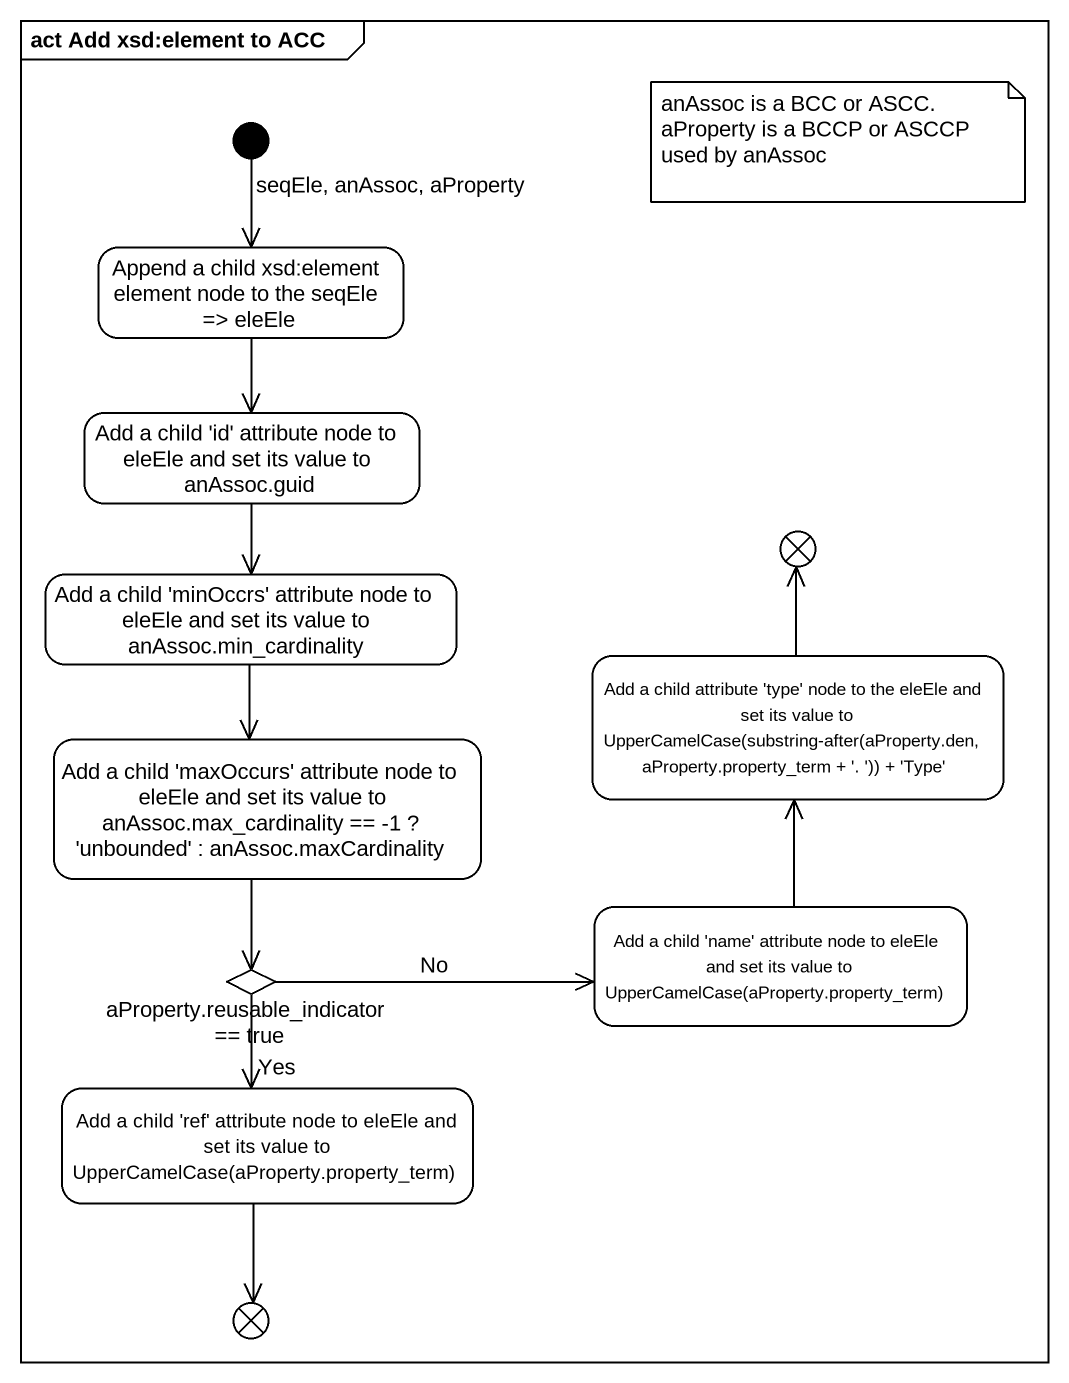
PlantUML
@startuml
mainframe act Add xsd:element to ACC
hide empty description
state "Append a child xsd:element element node to the seqEle => eleEle" as Append_a_child_xsd_element
state "Add a child 'id' attribute node to eleEle and set its value to anAssoc.guid" as Add_a_child_id_attribute
state flowfinal1 <<end>>
state "Add a child 'minOccrs' attribute node to eleEle and set its value to anAssoc.min_cardinality" as Add_a_child_minOccrs
state "Add a child attribute 'type' node to the eleEle and set its value to UpperCamelCase(substring-after(aProperty.den, aProperty.property_term + '. ')) + 'Type'" as Add_a_child_attribute_type
state "Add a child 'maxOccurs' attribute node to eleEle and set its value to anAssoc.max_cardinality == -1 ? 'unbounded' : anAssoc.maxCardinality" as Add_a_child_maxOccurs
state "Add a child 'name' attribute node to eleEle and set its value to UpperCamelCase(aProperty.property_term)" as Add_a_child_name_attribute
state "aProperty.reusable_indicator == true" as aProperty_reusable <<choice>>
state "Add a child 'ref' attribute node to eleEle and set its value to UpperCamelCase(aProperty.property_term)" as Add_a_child_ref_attribute
state flowfinal2 <<end>>
[*] --> Append_a_child_xsd_element : seqEle, anAssoc, aProperty
Append_a_child_xsd_element --> Add_a_child_id_attribute
Add_a_child_id_attribute --> Add_a_child_minOccrs
Add_a_child_minOccrs --> Add_a_child_maxOccurs
Add_a_child_attribute_type -up-> flowfinal1
Add_a_child_maxOccurs --> aProperty_reusable
Add_a_child_name_attribute -up-> Add_a_child_attribute_type
aProperty_reusable -right-> Add_a_child_name_attribute : No
aProperty_reusable --> Add_a_child_ref_attribute : Yes
Add_a_child_ref_attribute --> flowfinal2
note as N1
  anAssoc is a BCC or ASCC.
  aProperty is a BCCP or ASCCP used by anAssoc
end note
@enduml
